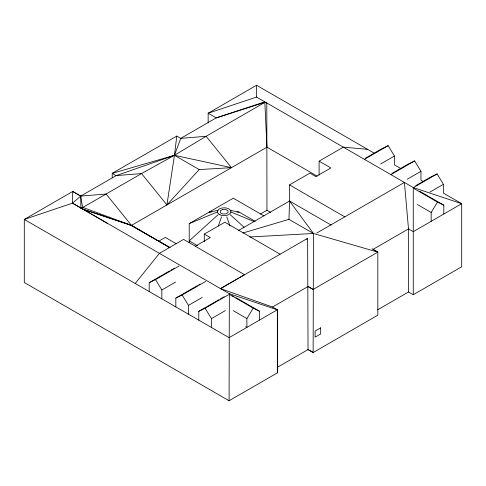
<?xml version="1.0" encoding="UTF-8"?>
<svg xmlns="http://www.w3.org/2000/svg" width="486" height="486" viewBox="0 0 486 486"><rect width="100%" height="100%" fill="white"/><g stroke="black" fill="none" stroke-linecap="round" stroke-linejoin="round"><path stroke-width="0.73" d="M208.148 122.988L208.148 113.208L256.572 97.079L413.264 187.541L413.264 294.735L408.501 291.983L377.652 309.795M169.893 247.641L131.433 225.425L82.863 209.156L80.712 196.089L72.718 191.472L24.3 219.429L24.3 282.512L229.088 400.743L277.524 372.78L277.524 309.697L229.088 337.661L24.3 219.429L72.475 203.142L80.712 196.089L116.16 175.628L174.456 155.295L206.113 136.293L264.809 102.406L266.802 102.983L266.96 210.262L260.478 214.004M277.269 367.361L308.039 349.592L313.142 352.544L313.44 233.48L289.541 201.022L289.541 184.874L309.898 173.125L315.912 176.594L330.893 167.949L319.114 161.152L319.114 175.094M107.248 223.244L72.475 203.142L72.718 191.472L80.706 196.095L106.094 194.023L141.541 173.563L174.456 155.295L180.743 138.37L216.221 117.885L264.809 101.829L266.96 147.179L317.158 176.163M313.142 352.544L377.829 315.201L377.829 252.113L313.44 233.48L288.963 219.35L289.541 201.022L331.148 225.097M176.782 136.08L112.217 173.356L116.16 175.628L141.541 173.563L166.923 204.934L174.456 155.295L176.782 136.08L180.756 138.376L206.113 136.293L231.482 167.664L199.199 169.578L174.456 155.295L112.217 173.356L112.217 177.858M218.317 226.075L221.525 216.811M245.582 326.628L246.888 327.382L246.888 318.543L253.212 308.167L259.536 311.24L259.536 320.08M431.161 221.318L431.161 212.479L437.485 202.103L443.809 205.177L443.809 214.016M135.217 283.466L159.426 253.346L183.593 239.404L195.366 246.202M306.642 239.464L307.626 238.322L308.039 349.592M166.923 204.934L199.199 169.578M218.086 214.703L189.212 240.904L197.583 245.74M374.688 153.448L256.565 85.257L208.148 113.226L216.221 117.885L264.809 102.406L262.64 102.4M266.96 147.179L131.433 225.425L82.875 207.394L80.864 207.498M158.448 241.372L165.313 237.405L176.412 243.814M189.212 242.411L189.212 223.609L233.256 198.179L263.965 215.905M319.114 161.152L343.335 147.167L367.55 149.33M204.278 241.651L204.278 234.106L224.86 222.224L280.118 254.202M195.311 246.232L210.286 237.575L204.278 234.106M238.638 230.413L289.541 201.022M149.196 291.539L149.196 282.694L169.48 270.988M170.793 270.228L172.755 269.098M365.466 158.175L381.826 148.728L388.15 145.654L394.474 156.03L394.474 164.875L401.387 168.867M149.196 282.694L155.52 279.62L179.079 266.024M364.591 159.256L388.15 145.654M161.85 298.841L161.85 290.002L175.586 282.068M380.732 163.964L394.474 156.03M175.829 306.909L175.829 298.07L197.419 285.604M198.725 284.851L200.038 284.097M391.941 173.459L408.301 164.019L414.625 160.939L420.949 171.321L420.949 180.16L423.567 181.673M175.829 298.07L182.153 294.996L205.706 281.4M391.072 174.541L414.625 160.939M188.477 314.217L188.477 305.372L202.219 297.444M407.207 179.249L420.949 171.321M307.626 238.322L220.51 288.623L272.512 307.018L277.336 309.807L277.336 372.89M316.678 233.092L404.419 182.438L408.501 228.9L408.501 291.983M415.73 185.682L430.778 176.995L437.102 173.921L443.426 184.297L443.426 193.136L461.7 203.689L461.7 266.771L413.264 294.735M198.798 320.171L198.798 311.332L219.077 299.619M220.389 298.866L222.351 297.73M413.55 187.517L437.102 173.921M198.798 311.332L205.122 308.258L228.596 294.704M430.007 192.043L443.426 184.297M211.446 327.473L211.446 318.634L225.431 310.56M272.512 307.018L308.039 286.509L313.142 289.456L377.829 252.113L371.997 248.741M80.712 196.089L80.876 207.99L82.875 207.394L106.094 194.023L131.475 225.401L169.942 247.635M173.405 268.722L174.674 268.102M223.007 297.353L224.198 296.776M189.212 223.609L217.546 211.926M131.475 225.401L82.869 209.15L80.87 207.996L82.875 207.394M242.866 233.025L288.963 219.35M218.068 210.371L209.18 212.078L211.428 212.078M249.847 236.986L313.44 233.48M236.895 212.078L239.142 212.078L255.247 221.379M222.017 288.751L220.51 288.611L244.58 274.718L195.311 246.226M230.255 210.371L239.142 212.078M174.456 155.295L231.482 167.664M413.264 187.541L461.7 203.689L413.264 231.652L408.501 228.9L373.06 249.361L377.829 252.113M277.336 309.807L229.331 293.702L72.475 203.142M230.777 211.926L254.275 221.616M232.168 295.725L234.064 296.648M80.87 207.996L82.286 208.81M419.6 191.198L443.809 205.177M413.926 188.501L437.485 202.103M417.419 204.545L431.161 212.479M266.729 210.171L270.666 212.443M235.983 297.639L259.536 311.24M229.896 294.704L253.212 308.167M307.978 349.458L313.233 352.49M233.165 310.621L246.888 318.543M289.541 184.874L344.799 216.859M307.966 286.461L313.142 289.456M131.05 225.206L169.778 247.605M81.873 208.573L82.869 209.15M230.23 214.703L244.118 227.302M205.122 308.258L211.446 318.634M182.153 294.996L188.477 305.372M155.52 279.62L161.85 290.002M226.798 216.811L230.006 226.075M256.565 85.257L256.572 97.079M229.331 294.279L229.331 293.702L229.088 400.743M222.509 209.515L220.31 210.784L220.31 212.692L222.509 213.962L225.814 213.962L228.013 212.692L228.013 210.784L225.814 209.515L222.509 209.515M320.669 327.862L315.116 331.069L315.116 337.15L320.669 333.943L320.669 327.862M219.958 214.824A6.804 3.924 0 0 0 230.893 212.297A6.804 3.924 0 0 0 221.634 208.087A6.804 3.924 0 0 0 219.958 214.824"/></g></svg>
